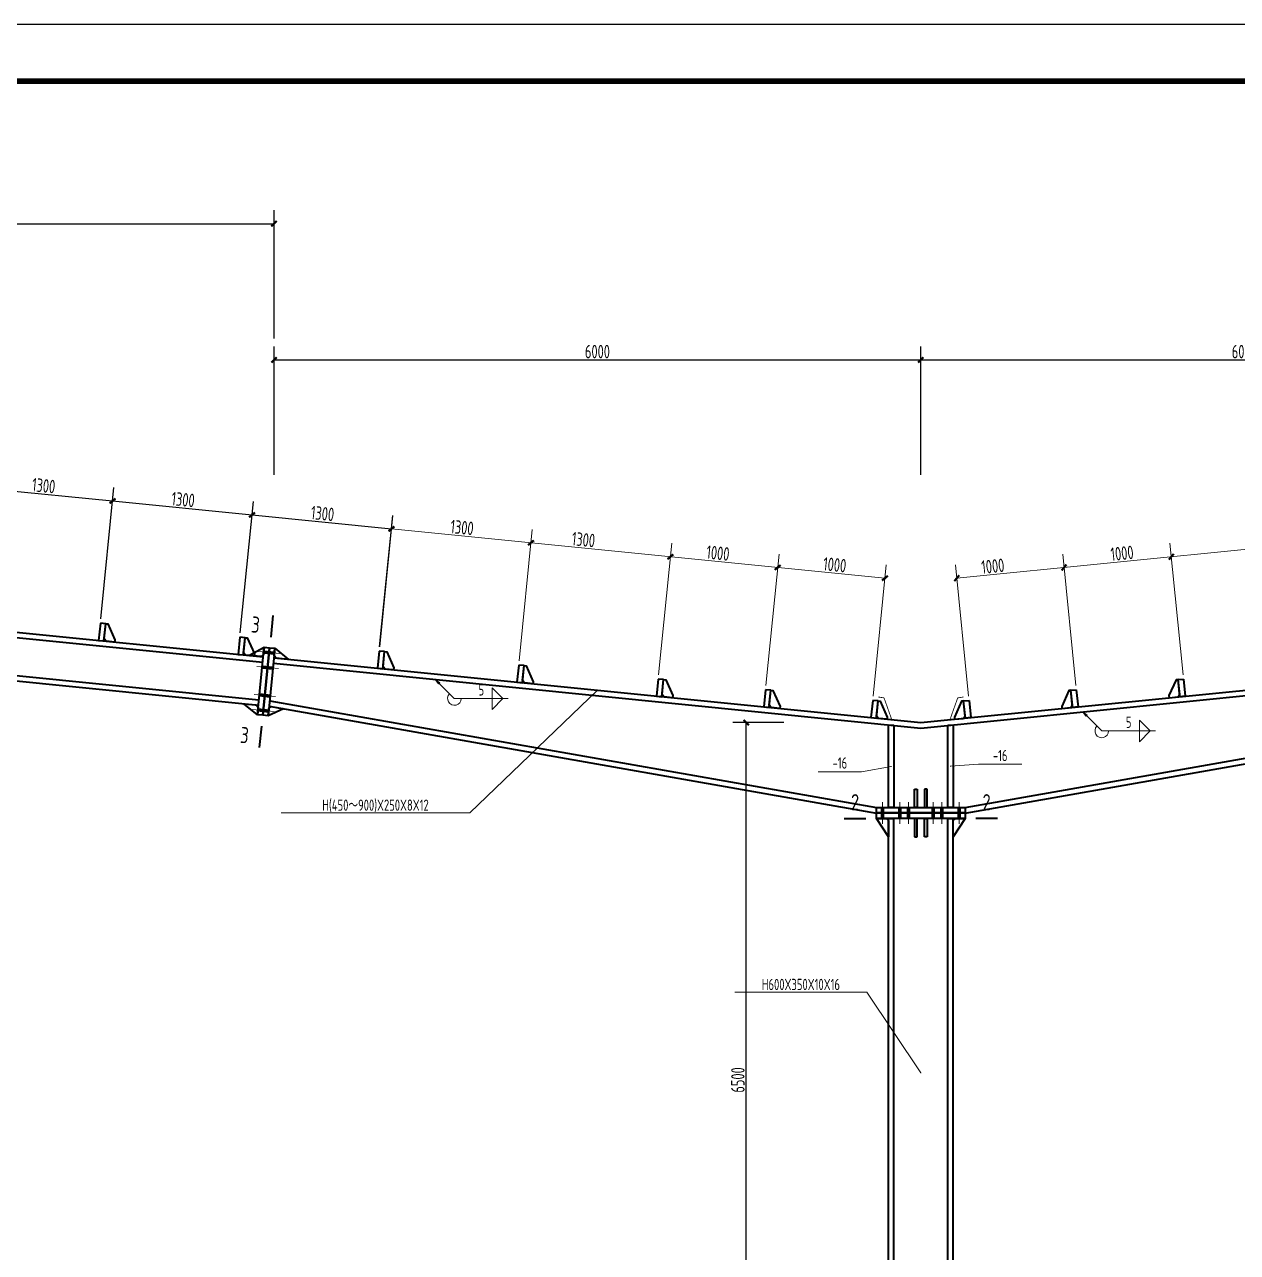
# Model space of a CAD drawing. Extents: x 19118 to 566552, y -1188739 to 92943.
# Drawn here: x 123006 to 145507, y -1017644 to -994862 of the extents above; entities that cross this region are included whole.
import ezdxf
from ezdxf.enums import TextEntityAlignment as Align

# ---------------------------------------------------------------- set-up
doc = ezdxf.new("R2010")
doc.units = 0
doc.header["$LTSCALE"] = 1000
doc.header["$MEASUREMENT"] = 0
doc.layers.get('0').update_dxf_attribs({"linetype": 'CONTINUOUS'})
doc.layers.get('Defpoints').update_dxf_attribs({"linetype": 'CONTINUOUS'})
for name, color, linetype in [('10', 7, 'CONTINUOUS'), ('PUB_TITLE', 4, 'CONTINUOUS'), ('REIN', 1, 'CONTINUOUS')]:
    doc.layers.add(name, color=color, linetype=linetype)
for name, color, linetype, lineweight in [('114', 2, 'CONTINUOUS', 18), ('14', 2, 'CONTINUOUS', 35), ('字符串标注', 9, 'CONTINUOUS', 18), ('尺寸标注', 9, 'CONTINUOUS', 18), ('尺寸标注-12', 2, 'CONTINUOUS', 35), ('柱子', 3, 'CONTINUOUS', 35), ('焊缝标注', 9, 'CONTINUOUS', 18), ('钢板标注', 9, 'CONTINUOUS', 18)]:
    doc.layers.add(name, color=color, linetype=linetype, lineweight=lineweight)
doc.styles.add('PkpmHz', font='Pkpmeng', dxfattribs={"width": 0.7, "bigfont": 'hztxt'})
doc.dimstyles.new('Pkpm_1.00', dxfattribs={"dimtxt": 250, "dimasz": 100, "dimexe": 250, "dimexo": 0.0625, "dimgap": 30, "dimtad": 1, "dimdec": 0, "dimrnd": 5, "dimzin": 0, "dimdsep": 46, "dimtxsty": 'PkpmHz', "dimblk1": 'ARCHTICK', "dimblk2": 'ARCHTICK', "dimsah": 1, "dimcen": 0.09, "dimadec": 0, "dimazin": 0, "dimtfac": 1, "dimtdec": 0, "dimtmove": 2, "dimatfit": 1, "dimfxl": 1, "dimtolj": 1, "dimtzin": 0, "dimarcsym": 0})

# ---------------------------------------------------------------- blocks, each defined once
blk = doc.blocks.new('_ArchTick')
at = {"color": 0, "linetype": 'ByBlock', "const_width": 0.4}
blk.add_lwpolyline([(-0.5, -0.5), (0.5, 0.5)], dxfattribs=at)
blk = doc.blocks.new('*D137')
at = {"layer": 'Defpoints', "color": 0, "linetype": 'Continuous'}
for p in [(136394, -1007814), (139634, -1007814), (139634, -1021074)]:
    blk.add_point(p, dxfattribs=at)
at = {"layer": '尺寸标注', "color": 0, "linetype": 'Continuous', "lineweight": -2}
for p, q in [((137094, -1007814), (136144, -1007814)), ((136394, -1021074), (136394, -1007814)), ((137094, -1021074), (136144, -1021074))]:
    blk.add_line(p, q, dxfattribs=at)
at = {"layer": '尺寸标注', "color": 0, "linetype": 'Continuous', "lineweight": -2, "xscale": 100, "yscale": 100, "zscale": 100}
for p, rotation in [((136394, -1007814), 90), ((136394, -1021074), 270)]:
    blk.add_blockref('_ArchTick', p, dxfattribs=dict(at, rotation=rotation))
at = {"layer": '尺寸标注', "color": 0, "linetype": 'Continuous', "insert": (136239, -1014444), "char_height": 250, "attachment_point": 5, "rotation": 90, "style": 'PkpmHz'}
blk.add_mtext('\\A1;6500', dxfattribs=at)
blk = doc.blocks.new('*D147')
at = {"layer": 'Defpoints', "color": 0, "linetype": 'Continuous'}
for p in [(124639, -1003701), (121793, -1006030), (124380, -1006288)]:
    blk.add_point(p, dxfattribs=at)
at = {"layer": '尺寸标注-12', "color": 0, "linetype": 'Continuous', "lineweight": -2}
for p, q in [((121833, -1005632), (122077, -1003194)), ((122052, -1003443), (124639, -1003701)), ((124420, -1005890), (124664, -1003453))]:
    blk.add_line(p, q, dxfattribs=at)
at = {"layer": '尺寸标注-12', "color": 0, "linetype": 'Continuous', "lineweight": -2, "xscale": 100, "yscale": 100, "zscale": 100}
for p, rotation in [((122052, -1003443), 174.2894067757203), ((124639, -1003701), 354.2894067757203)]:
    blk.add_blockref('_ArchTick', p, dxfattribs=dict(at, rotation=rotation))
at = {"layer": '尺寸标注-12', "color": 0, "linetype": 'Continuous', "lineweight": 18, "insert": (123361, -1003418), "char_height": 250, "attachment_point": 5, "rotation": 354.2894, "style": 'PkpmHz'}
blk.add_mtext('\\A1;1300', dxfattribs=at)
blk = doc.blocks.new('*D148')
at = {"layer": 'Defpoints', "color": 0, "linetype": 'Continuous'}
for p in [(127226, -1003960), (124380, -1006288), (126968, -1006547)]:
    blk.add_point(p, dxfattribs=at)
at = {"layer": '尺寸标注-12', "color": 0, "linetype": 'Continuous', "lineweight": -2}
for p, q in [((124420, -1005890), (124664, -1003453)), ((124639, -1003701), (127226, -1003960)), ((127007, -1006149), (127251, -1003711))]:
    blk.add_line(p, q, dxfattribs=at)
at = {"layer": '尺寸标注-12', "color": 0, "linetype": 'Continuous', "lineweight": -2, "xscale": 100, "yscale": 100, "zscale": 100}
for p, rotation in [((124639, -1003701), 174.2894067757203), ((127226, -1003960), 354.2894067757203)]:
    blk.add_blockref('_ArchTick', p, dxfattribs=dict(at, rotation=rotation))
at = {"layer": '尺寸标注-12', "color": 0, "linetype": 'Continuous', "lineweight": 18, "insert": (125948, -1003676), "char_height": 250, "attachment_point": 5, "rotation": 354.2894, "style": 'PkpmHz'}
blk.add_mtext('\\A1;1300', dxfattribs=at)
blk = doc.blocks.new('*D149')
at = {"layer": 'Defpoints', "color": 0, "linetype": 'Continuous'}
for p in [(129813, -1004219), (126968, -1006547), (129555, -1006806)]:
    blk.add_point(p, dxfattribs=at)
at = {"layer": '尺寸标注-12', "color": 0, "linetype": 'Continuous', "lineweight": -2}
for p, q in [((127007, -1006149), (127251, -1003711)), ((127226, -1003960), (129813, -1004219)), ((129594, -1006408), (129838, -1003970))]:
    blk.add_line(p, q, dxfattribs=at)
at = {"layer": '尺寸标注-12', "color": 0, "linetype": 'Continuous', "lineweight": -2, "xscale": 100, "yscale": 100, "zscale": 100}
for p, rotation in [((127226, -1003960), 174.2894067757203), ((129813, -1004219), 354.2894067757203)]:
    blk.add_blockref('_ArchTick', p, dxfattribs=dict(at, rotation=rotation))
at = {"layer": '尺寸标注-12', "color": 0, "linetype": 'Continuous', "lineweight": 18, "insert": (128535, -1003935), "char_height": 250, "attachment_point": 5, "rotation": 354.2894, "style": 'PkpmHz'}
blk.add_mtext('\\A1;1300', dxfattribs=at)
blk = doc.blocks.new('*D209')
at = {"layer": 'Defpoints', "color": 0, "linetype": 'Continuous'}
for p in [(127634, -998557), (113634, -1000685), (127634, -1000685)]:
    blk.add_point(p, dxfattribs=at)
at = {"layer": '尺寸标注', "color": 0, "linetype": 'Continuous', "lineweight": -2}
for p, q in [((113634, -1000685), (113634, -998307)), ((127634, -1000685), (127634, -998307)), ((113634, -998557), (127634, -998557))]:
    blk.add_line(p, q, dxfattribs=at)
at = {"layer": '尺寸标注', "color": 0, "linetype": 'Continuous', "lineweight": -2, "xscale": 100, "yscale": 100, "zscale": 100, "rotation": 180}
blk.add_blockref('_ArchTick', (113634, -998557), dxfattribs=at)
at = {"layer": '尺寸标注', "color": 0, "linetype": 'Continuous', "lineweight": -2, "xscale": 100, "yscale": 100, "zscale": 100}
blk.add_blockref('_ArchTick', (127634, -998557), dxfattribs=at)
at = {"layer": '尺寸标注', "color": 0, "linetype": 'Continuous', "insert": (120634, -998402), "char_height": 250, "attachment_point": 5, "style": 'PkpmHz'}
blk.add_mtext('\\A1;7000', dxfattribs=at)
blk = doc.blocks.new('*D210')
at = {"layer": 'Defpoints', "color": 0, "linetype": 'Continuous'}
for p in [(139634, -1001085), (127634, -1003214), (139634, -1003214)]:
    blk.add_point(p, dxfattribs=at)
at = {"layer": '尺寸标注', "color": 0, "linetype": 'Continuous', "lineweight": -2}
for p, q in [((127634, -1003214), (127634, -1000835)), ((139634, -1003214), (139634, -1000835)), ((127634, -1001085), (139634, -1001085))]:
    blk.add_line(p, q, dxfattribs=at)
at = {"layer": '尺寸标注', "color": 0, "linetype": 'Continuous', "lineweight": -2, "xscale": 100, "yscale": 100, "zscale": 100, "rotation": 180}
blk.add_blockref('_ArchTick', (127634, -1001085), dxfattribs=at)
at = {"layer": '尺寸标注', "color": 0, "linetype": 'Continuous', "lineweight": -2, "xscale": 100, "yscale": 100, "zscale": 100}
blk.add_blockref('_ArchTick', (139634, -1001085), dxfattribs=at)
at = {"layer": '尺寸标注', "color": 0, "linetype": 'Continuous', "insert": (133634, -1000930), "char_height": 250, "attachment_point": 5, "style": 'PkpmHz'}
blk.add_mtext('\\A1;6000', dxfattribs=at)
blk = doc.blocks.new('*D211')
at = {"layer": 'Defpoints', "color": 0, "linetype": 'Continuous'}
for p in [(151634, -1001085), (139634, -1003214), (151634, -1003214)]:
    blk.add_point(p, dxfattribs=at)
at = {"layer": '尺寸标注', "color": 0, "linetype": 'Continuous', "lineweight": -2}
for p, q in [((139634, -1003214), (139634, -1000835)), ((151634, -1003214), (151634, -1000835)), ((139634, -1001085), (151634, -1001085))]:
    blk.add_line(p, q, dxfattribs=at)
at = {"layer": '尺寸标注', "color": 0, "linetype": 'Continuous', "lineweight": -2, "xscale": 100, "yscale": 100, "zscale": 100, "rotation": 180}
blk.add_blockref('_ArchTick', (139634, -1001085), dxfattribs=at)
at = {"layer": '尺寸标注', "color": 0, "linetype": 'Continuous', "lineweight": -2, "xscale": 100, "yscale": 100, "zscale": 100}
blk.add_blockref('_ArchTick', (151634, -1001085), dxfattribs=at)
at = {"layer": '尺寸标注', "color": 0, "linetype": 'Continuous', "insert": (145634, -1000930), "char_height": 250, "attachment_point": 5, "style": 'PkpmHz'}
blk.add_mtext('\\A1;6000', dxfattribs=at)

msp = doc.modelspace()

# ---------------------------------------------------------------- hatches: boundary and pattern name
at = {"layer": '焊缝标注'}
for points in [[(130626.55, -1007013.57), (130686.42, -1007095.05), (130707.69, -1007073.9)], [(142636.48, -1007614.07), (142696.36, -1007695.55), (142717.63, -1007674.4)]]:
    msp.add_hatch(color=256, dxfattribs=at).paths.add_polyline_path(points)

# ---------------------------------------------------------------- linework, layer by layer
at = {"layer": '10', "color": 7, "lineweight": 35, "ltscale": 100}
for p, q in [((127612.12, -1005827.73), (127572.32, -1006225.75)), ((127367.35, -1008275.53), (127407.15, -1007877.51)), ((138214.01, -1009590.59), (138614.01, -1009590.59)), ((141054.02, -1009590.59), (140654.02, -1009590.59))]:
    msp.add_line(p, q, dxfattribs=at)
at = {"layer": '114', "ltscale": 100}
for p, q in [((127344.46, -1006494.41), (127742.48, -1006534.21)), ((127316.6, -1006773.02), (127714.61, -1006812.82)), ((127264.86, -1007290.44), (127662.88, -1007330.24)), ((127237, -1007569.05), (127635.01, -1007608.85)), ((138924.02, -1009690.59), (138924.02, -1009290.59)), ((139244.01, -1009690.59), (139244.01, -1009290.59)), ((139404.02, -1009690.59), (139404.02, -1009290.59)), ((139864.01, -1009690.59), (139864.01, -1009290.59)), ((140024.02, -1009690.59), (140024.02, -1009290.59)), ((140344.01, -1009690.59), (140344.01, -1009290.59))]:
    msp.add_line(p, q, dxfattribs=at)
at = {"layer": '114', "color": 1, "lineweight": 70, "ltscale": 100}
for p, q in [((127443.97, -1006504.35), (127642.97, -1006524.26)), ((127416.1, -1006782.97), (127615.11, -1006802.87)), ((127364.37, -1007300.39), (127563.37, -1007320.29)), ((127336.5, -1007579), (127535.51, -1007598.91)), ((138924.02, -1009590.59), (138924.02, -1009390.59)), ((139244.01, -1009590.59), (139244.01, -1009390.59)), ((139404.02, -1009590.59), (139404.02, -1009390.59)), ((139864.01, -1009590.59), (139864.01, -1009390.59)), ((140024.02, -1009590.59), (140024.02, -1009390.59)), ((140344.01, -1009590.59), (140344.01, -1009390.59))]:
    msp.add_line(p, q, dxfattribs=at)
at = {"layer": '14', "ltscale": 100}
for p, q in [((127166.35, -1006567.05), (127452.92, -1006414.8)), ((127327.55, -1007668.56), (127452.92, -1006414.8)), ((127552.42, -1006424.75), (127427.05, -1007678.51)), ((127427.05, -1007678.51), (127552.42, -1006424.75)), ((127452.92, -1006414.8), (127438.99, -1006554.11)), ((127452.92, -1006414.8), (127552.42, -1006424.75)), ((127651.93, -1006434.71), (127526.55, -1007688.46)), ((127552.42, -1006424.75), (127651.93, -1006434.71)), ((127637.99, -1006574.02), (127651.93, -1006434.71)), ((127651.93, -1006434.71), (127902.68, -1006640.68)), ((127395.21, -1006589.93), (127166.35, -1006567.05)), ((127438.99, -1006554.11), (127395.21, -1006589.93)), ((127673.82, -1006617.8), (127637.99, -1006574.02)), ((127902.68, -1006640.68), (127673.82, -1006617.8)), ((127327.55, -1007668.56), (127076.8, -1007462.59)), ((127076.8, -1007462.59), (127305.65, -1007485.47)), ((127305.65, -1007485.47), (127341.48, -1007529.25)), ((127341.48, -1007529.25), (127327.55, -1007668.56)), ((127526.55, -1007688.45), (127540.48, -1007549.15)), ((127810.38, -1007556.13), (127526.55, -1007688.45)), ((127540.48, -1007549.15), (127583.86, -1007516.28)), ((127583.86, -1007516.28), (127810.38, -1007556.13)), ((127427.05, -1007678.51), (127327.55, -1007668.56)), ((127526.55, -1007688.46), (127427.05, -1007678.51)), ((139034.01, -1009390.59), (139034.01, -1007854.32)), ((139034.01, -1007854.32), (139134.01, -1007864.32)), ((139134.01, -1007864.32), (139134.01, -1009390.59)), ((140134.01, -1007864.32), (140234.01, -1007854.32)), ((140134.01, -1009390.59), (140134.01, -1007864.32)), ((140234.01, -1007854.32), (140234.01, -1009390.59)), ((139514.01, -1009390.59), (139514.01, -1009050.59)), ((139514.01, -1009050.59), (139564.01, -1009050.59)), ((139564.01, -1009050.59), (139564.01, -1009390.59)), ((139754.02, -1009050.59), (139704.02, -1009050.59)), ((139704.02, -1009050.59), (139704.02, -1009390.59)), ((139754.02, -1009390.59), (139754.02, -1009050.59)), ((138814.01, -1009390.59), (140454.02, -1009390.59)), ((138814.01, -1009490.59), (138814.01, -1009390.59)), ((139134.01, -1009390.59), (139034.01, -1009390.59)), ((139564.01, -1009390.59), (139514.01, -1009390.59)), ((139704.02, -1009390.59), (139754.02, -1009390.59)), ((140234.01, -1009390.59), (140134.01, -1009390.59)), ((140454.02, -1009390.59), (140454.02, -1009490.59)), ((140454.02, -1009490.59), (138814.01, -1009490.59)), ((138814.01, -1009490.59), (140454.02, -1009490.59)), ((138814.01, -1009590.59), (138814.01, -1009490.59)), ((140454.02, -1009590.59), (138814.01, -1009590.59)), ((139034.01, -1009930.59), (138814.01, -1009590.59)), ((138814.01, -1009590.59), (138994.01, -1009590.59)), ((138994.01, -1009590.59), (139034.01, -1009630.59)), ((139034.01, -1009630.59), (139034.01, -1009930.59)), ((139514.01, -1009590.59), (139514.01, -1009930.59)), ((139564.01, -1009590.59), (139514.01, -1009590.59)), ((139564.01, -1009930.59), (139564.01, -1009590.59)), ((139704.02, -1009930.59), (139704.02, -1009590.59)), ((139704.02, -1009590.59), (139754.02, -1009590.59)), ((139754.02, -1009590.59), (139754.02, -1009930.59)), ((140454.02, -1009590.59), (140234.01, -1009930.59)), ((140234.01, -1009630.59), (140274.02, -1009590.59)), ((140234.01, -1009930.59), (140234.01, -1009630.59)), ((140274.02, -1009590.59), (140454.02, -1009590.59)), ((140454.02, -1009490.59), (140454.02, -1009590.59)), ((139514.01, -1009930.59), (139564.01, -1009930.59)), ((139754.02, -1009930.59), (139704.02, -1009930.59))]:
    msp.add_line(p, q, dxfattribs=at)
at = {"layer": 'PUB_TITLE'}
msp.add_lwpolyline([(77811.65, -1057232.25), (210216.65, -1057232.25), (210216.65, -994862.25), (77811.65, -994862.25)], close=True, dxfattribs=at)
at = {"layer": 'PUB_TITLE', "const_width": 105}
msp.add_lwpolyline([(80436.65, -1056182.25), (209166.65, -1056182.25), (209166.65, -995912.25), (80436.65, -995912.25)], close=True, dxfattribs=at)
at = {"layer": 'REIN', "color": 4, "const_width": 15, "elevation": 2}
msp.add_lwpolyline([(138842.21, -1007338.27), (138950.81, -1007355.26), (139094.72, -1007759.88), (139634.02, -1007813.82), (140173.33, -1007759.88), (140317.23, -1007355.26), (140425.84, -1007338.27)], dxfattribs=at)
at = {"layer": '字符串标注', "ltscale": 100}
for p, q in [((133634.01, -1007213.82), (131267.39, -1009487.15)), ((131267.39, -1009487.15), (127767.39, -1009487.15)), ((138634.01, -1012813.82), (136184.01, -1012813.82)), ((139634.01, -1014313.82), (138634.01, -1012813.82))]:
    msp.add_line(p, q, dxfattribs=at)
at = {"layer": '字符串标注', "ltscale": 100, "const_width": 10}
for points in [[(133639.01, -1007213.82, 1), (133629.01, -1007213.82, 1)], [(139639.01, -1014313.82, 1), (139629.01, -1014313.82, 1)]]:
    msp.add_lwpolyline(points, format="xyb", close=True, dxfattribs=at)
at = {"layer": '尺寸标注-12', "color": 9, "linetype": 'Continuous', "lineweight": 18}
for p, q in [((129594.42, -1006407.86), (129838.2, -1003970.02)), ((129813.32, -1004218.78), (138967.67, -1005134.22)), ((132181.51, -1006666.57), (132425.3, -1004228.73)), ((140300.36, -1005134.22), (149454.71, -1004218.78)), ((134768.61, -1006925.28), (135012.39, -1004487.44)), ((136758.68, -1007124.29), (137002.47, -1004686.45)), ((142509.35, -1007124.29), (142265.56, -1004686.45)), ((144499.42, -1006925.28), (144255.64, -1004487.44)), ((138748.76, -1007323.3), (138992.54, -1004885.46)), ((140519.27, -1007323.3), (140275.49, -1004885.46))]:
    msp.add_line(p, q, dxfattribs=at)
at = {"layer": '尺寸标注-12', "ltscale": 100}
for p, q in [((124412.26, -1005970.04), (124380.42, -1006288.45)), ((124511.76, -1005979.99), (124412.26, -1005970.04)), ((124479.93, -1006298.4), (124511.76, -1005979.99)), ((126999.36, -1006228.75), (126967.52, -1006547.16)), ((127098.86, -1006238.7), (126999.36, -1006228.75)), ((127067.02, -1006557.11), (127098.86, -1006238.7)), ((124380.42, -1006288.45), (124479.93, -1006298.4)), ((129586.45, -1006487.46), (129554.61, -1006805.88)), ((129685.96, -1006497.42), (129586.45, -1006487.46)), ((129654.12, -1006815.83), (129685.96, -1006497.42)), ((126967.52, -1006547.16), (127067.02, -1006557.11)), ((129554.61, -1006805.88), (129654.12, -1006815.83)), ((132173.55, -1006746.18), (132141.71, -1007064.59)), ((132273.05, -1006756.13), (132173.55, -1006746.18)), ((132241.21, -1007074.54), (132273.05, -1006756.13)), ((132141.71, -1007064.59), (132241.21, -1007074.54)), ((134760.65, -1007004.89), (134728.81, -1007323.3)), ((134860.15, -1007014.84), (134760.65, -1007004.89)), ((134828.31, -1007333.25), (134860.15, -1007014.84)), ((144407.88, -1007014.84), (144507.39, -1007004.89)), ((144439.71, -1007333.25), (144407.88, -1007014.84)), ((144507.39, -1007004.89), (144539.22, -1007323.3)), ((134728.81, -1007323.3), (134828.31, -1007333.25)), ((136750.72, -1007203.9), (136718.88, -1007522.31)), ((136850.22, -1007213.85), (136750.72, -1007203.9)), ((136818.38, -1007532.26), (136850.22, -1007213.85)), ((138740.8, -1007402.9), (138708.96, -1007721.31)), ((138840.3, -1007412.85), (138740.8, -1007402.9)), ((138808.46, -1007731.27), (138840.3, -1007412.85)), ((140427.73, -1007412.85), (140527.24, -1007402.9)), ((140459.57, -1007731.27), (140427.73, -1007412.85)), ((140527.24, -1007402.9), (140559.07, -1007721.31)), ((142417.8, -1007213.85), (142517.31, -1007203.9)), ((142449.64, -1007532.26), (142417.8, -1007213.85)), ((142517.31, -1007203.9), (142549.15, -1007522.31)), ((144539.22, -1007323.3), (144439.71, -1007333.25)), ((136718.88, -1007522.31), (136818.38, -1007532.26)), ((142549.15, -1007522.31), (142449.64, -1007532.26)), ((138708.96, -1007721.31), (138808.46, -1007731.27)), ((140559.07, -1007721.31), (140459.57, -1007731.27))]:
    msp.add_line(p, q, dxfattribs=at)
for points in [[(124682.91, -1006278.5), (124678.93, -1006318.3), (124519.73, -1006302.39), (124483.9, -1006258.6), (124511.76, -1005979.99), (124551.57, -1005983.97)], [(127270.01, -1006537.21), (127266.03, -1006577.01), (127106.82, -1006561.09), (127071, -1006517.31), (127098.86, -1006238.7), (127138.66, -1006242.68)], [(129857.1, -1006795.93), (129853.13, -1006835.73), (129693.92, -1006819.81), (129658.1, -1006776.03), (129685.96, -1006497.42), (129725.76, -1006501.4)], [(132444.2, -1007054.64), (132440.22, -1007094.44), (132281.02, -1007078.52), (132245.19, -1007034.74), (132273.05, -1006756.13), (132312.85, -1006760.11)], [(135031.3, -1007313.35), (135027.32, -1007353.15), (134868.11, -1007337.23), (134832.29, -1007293.45), (134860.15, -1007014.84), (134899.95, -1007018.82)], [(144236.73, -1007313.35), (144240.71, -1007353.15), (144399.92, -1007337.23), (144435.74, -1007293.45), (144407.88, -1007014.84), (144368.08, -1007018.82)], [(137021.37, -1007512.36), (137017.39, -1007552.16), (136858.19, -1007536.24), (136822.37, -1007492.45), (136850.22, -1007213.85), (136890.03, -1007217.83)], [(139011.45, -1007711.36), (139007.47, -1007751.17), (138848.26, -1007735.24), (138812.44, -1007691.46), (138840.3, -1007412.85), (138880.1, -1007416.83)], [(140256.58, -1007711.36), (140260.56, -1007751.17), (140419.77, -1007735.24), (140455.59, -1007691.46), (140427.73, -1007412.85), (140387.93, -1007416.83)], [(142246.66, -1007512.36), (142250.64, -1007552.16), (142409.85, -1007536.24), (142445.66, -1007492.45), (142417.8, -1007213.85), (142378, -1007217.83)]]:
    msp.add_lwpolyline(points, close=True, dxfattribs=at)
at = {"layer": '柱子', "ltscale": 100}
for p, q in [((113734.05, -1005223.82), (127435.01, -1006593.91)), ((113734.05, -1005324.32), (127425.06, -1006693.42)), ((113734.05, -1006027.81), (127355.4, -1007389.94)), ((113734.05, -1006128.31), (127345.46, -1007489.45)), ((127624.07, -1006713.32), (139633.98, -1007914.32)), ((127634.01, -1006613.82), (139634.02, -1007813.82)), ((139633.98, -1007914.32), (151643.97, -1006713.32)), ((139634.01, -1007813.82), (151634.02, -1006613.82)), ((127554.44, -1007409.57), (138814.01, -1009390.59)), ((140454.02, -1009390.59), (151713.6, -1007409.57)), ((127544.46, -1007509.35), (138814.01, -1009492.12)), ((140454.02, -1009492.13), (151723.57, -1007509.35)), ((139034.01, -1018373.82), (139034.01, -1009590.59)), ((139034.01, -1009590.59), (139134.01, -1009590.59)), ((139134.01, -1018373.82), (139134.01, -1009590.59)), ((140134.01, -1018373.82), (140134.01, -1009590.59)), ((140134.01, -1009590.59), (140234.01, -1009590.59)), ((140234.01, -1018373.82), (140234.01, -1009590.59))]:
    msp.add_line(p, q, dxfattribs=at)
at = {"layer": '焊缝标注', "ltscale": 100}
for p, q in [((130626.55, -1007013.57), (130979.11, -1007368.1)), ((131679.11, -1007168.1), (131879.11, -1007368.1)), ((131679.11, -1007368.1), (131679.11, -1007168.1)), ((130979.11, -1007368.1), (131979.11, -1007368.1)), ((131679.11, -1007568.1), (131879.11, -1007368.1)), ((131679.11, -1007368.1), (131679.11, -1007568.1)), ((142636.48, -1007614.07), (142989.05, -1007968.61)), ((143689.05, -1007768.61), (143889.05, -1007968.61)), ((143689.05, -1007968.61), (143689.05, -1007768.61)), ((142989.05, -1007968.61), (143989.05, -1007968.61)), ((143689.05, -1008168.61), (143889.05, -1007968.61)), ((143689.05, -1007968.61), (143689.05, -1008168.61))]:
    msp.add_line(p, q, dxfattribs=at)
at = {"layer": '焊缝标注', "linetype": 'Continuous'}
for points in [[(130626.55, -1007013.57), (130686.42, -1007095.05), (130707.69, -1007073.9)], [(142636.48, -1007614.07), (142696.36, -1007695.55), (142717.63, -1007674.4)]]:
    msp.add_lwpolyline(points, close=True, dxfattribs=at)
at = {"layer": '焊缝标注', "ltscale": 100}
for centre, start in [((130979.11, -1007368.1), 134.840256), ((142989.05, -1007968.61), 134.8405)]:
    msp.add_arc(centre, 125, start, 0, dxfattribs=at)
at = {"layer": '钢板标注', "ltscale": 100}
for p, q in [((138531.65, -1008724.89), (137731.65, -1008724.89)), ((139084.01, -1008627.46), (138531.65, -1008724.89)), ((140184.01, -1008622.45), (140706.07, -1008586.02)), ((140706.07, -1008586.02), (141506.07, -1008586.02))]:
    msp.add_line(p, q, dxfattribs=at)
at = {"layer": '钢板标注', "ltscale": 100, "const_width": 10}
for points in [[(139089.01, -1008627.46, 1), (139079.01, -1008627.46, 1)], [(140189.01, -1008622.45, 1), (140179.01, -1008622.45, 1)]]:
    msp.add_lwpolyline(points, format="xyb", close=True, dxfattribs=at)

# ---------------------------------------------------------------- block references
at = {"layer": '尺寸标注-12', "color": 9, "linetype": 'Continuous', "lineweight": 18, "xscale": 100, "yscale": 100, "zscale": 100}
for p, rotation in [((129813.32, -1004218.78), 174.2894067763852), ((132400.42, -1004477.49), 354.2894067763852), ((134987.52, -1004736.2), 354.2894067763852), ((144280.51, -1004736.2), 185.7105932236148), ((136977.59, -1004935.21), 354.2894067763852), ((142290.44, -1004935.21), 185.7105932236148), ((138967.67, -1005134.22), 354.2894067763852), ((140300.36, -1005134.22), 185.7105932236148)]:
    msp.add_blockref('_ArchTick', p, dxfattribs=dict(at, rotation=rotation))

# ---------------------------------------------------------------- texts
at = {"layer": '10', "color": 7, "lineweight": 25, "style": 'PkpmHz', "width": 0.77}
for s, rotation, p in [('3', 354.289673, (127293.71, -1005996.89)), ('3', 354.289673, (127088.74, -1008046.67)), ('2', 0.000107, (138414.01, -1009290.59)), ('2', 0.000107, (140854.02, -1009290.59))]:
    msp.add_text(s, height=300, rotation=rotation, dxfattribs=at).set_placement(p, align=Align.MIDDLE_CENTER)
at = {"layer": '字符串标注', "style": 'PkpmHz', "width": 0.71}
for s, p in [('H(450～900)X250X8X12', (129517.39, -1009450.53)), ('H600X350X10X16', (137409.01, -1012777.21))]:
    msp.add_text(s, height=210, dxfattribs=at).set_placement(p, align=Align.CENTER)
at = {"layer": '尺寸标注-12', "color": 9, "style": 'PkpmHz', "width": 0.7}
for p in [(143166.11, -1004817.49), (140768.77, -1005057.22)]:
    msp.add_text('1000', height=250, rotation=5.710593, dxfattribs=at).set_placement(p)
at = {"layer": '尺寸标注-12', "color": 9, "linetype": 'Continuous', "lineweight": 18, "char_height": 250, "attachment_point": 5, "rotation": 354.289407, "style": 'PkpmHz'}
for s, insert in [('\\A1;1300', (131122.3, -1004193.91)), ('1300', (133375.24, -1004419.2)), ('1000', (135869.93, -1004668.67)), ('1000', (138036.65, -1004885.34))]:
    msp.add_mtext(s, dxfattribs=dict(at, insert=insert))
at = {"layer": '焊缝标注', "style": 'PkpmHz', "width": 0.71}
for p in [(131479.11, -1007311.49), (143489.05, -1007911.99)]:
    msp.add_text('5', height=210, dxfattribs=at).set_placement(p, align=Align.CENTER)
at = {"layer": '钢板标注', "style": 'PkpmHz', "width": 0.71}
for p in [(141106.07, -1008529.41), (138131.65, -1008668.28)]:
    msp.add_text('-16', height=210, dxfattribs=at).set_placement(p, align=Align.CENTER)

# ---------------------------------------------------------------- dimensions: what is measured, and where the dimension line sits
at = {"layer": '尺寸标注', "linetype": 'Continuous'}
for base, p1, p2, text, picture, middle in [((127634.01, -998556.6), (113634.02, -1000684.96), (127634.01, -1000684.96), '7000', '*D209', (120634.01, -998401.6)), ((139634.01, -1001085.46), (127634.01, -1003213.82), (139634.01, -1003213.82), '6000', '*D210', (133634.01, -1000930.46)), ((151634.01, -1001085.46), (139634.01, -1003213.82), (151634.01, -1003213.82), '6000', '*D211', (145634.01, -1000930.46))]:
    dim = msp.add_linear_dim(base=base, p1=p1, p2=p2, text=text, dimstyle='Pkpm_1.00', override={"dimtih": 0, "dimtoh": 0}, dxfattribs=at)
    dim.commit()
    dim.dimension.update_dxf_attribs({"geometry": picture, "text_midpoint": middle})
dim = msp.add_linear_dim(base=(136394.01, -1007813.82), p1=(139634.01, -1021073.82), p2=(139634.01, -1007813.82), angle=90, text='6500', dimstyle='Pkpm_1.00', override={"dimexo": 2539.999756, "dimtih": 0, "dimtoh": 0}, dxfattribs=at)
dim.commit()
dim.dimension.update_dxf_attribs({"geometry": '*D137', "text_midpoint": (136239.01, -1014443.82)})
at = {"layer": '尺寸标注-12', "color": 9, "linetype": 'Continuous', "lineweight": 18}
for base, p1, p2, picture, middle in [((124639.13, -1003701.37), (121793.32, -1006029.75), (124380.42, -1006288.46), '*D147', (123361, -1003417.78)), ((127226.23, -1003960.07), (124380.42, -1006288.46), (126967.52, -1006547.17), '*D148', (125948.1, -1003676.48)), ((129813.32, -1004218.78), (126967.52, -1006547.17), (129554.61, -1006805.88), '*D149', (128535.2, -1003935.19))]:
    dim = msp.add_linear_dim(base=base, p1=p1, p2=p2, angle=354.289407, text='1300', dimstyle='Pkpm_1.00', override={"dimexo": 400, "dimtih": 0, "dimtoh": 0}, dxfattribs=at)
    dim.commit()
    dim.dimension.update_dxf_attribs({"geometry": picture, "text_midpoint": middle})

doc.saveas('drawing.dxf')
